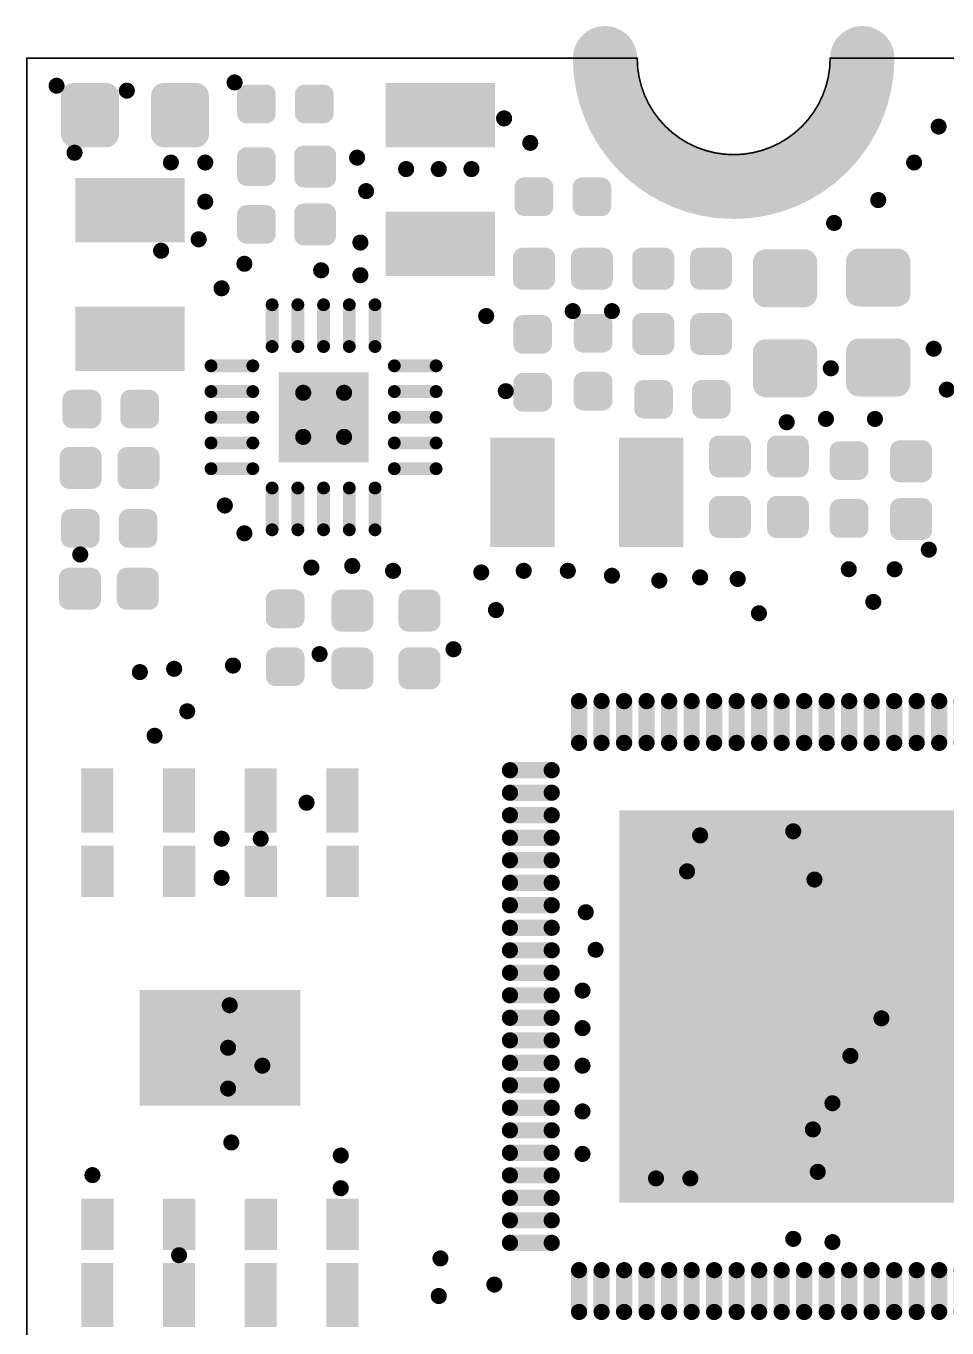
# Model space of a CAD drawing. Header units: millimetres. Extents: x 119.3 to 169.1, y 66.2 to 99.
# Drawn here: x 119.92 to 134.24, y 78.78 to 99.02 of the extents above; entities that cross this region are included whole.
import ezdxf

# ---------------------------------------------------------------- set-up
doc = ezdxf.new("R2010")
doc.units = ezdxf.units.MM
for name, color, linetype in [('KeepOutLayer', 6, 'Continuous'), ('TopSolder', 216, 'Continuous'), ('ViaHoleLayer', 16, 'Continuous')]:
    doc.layers.add(name, color=color, linetype=linetype)

# ---------------------------------------------------------------- blocks, each defined once
blk = doc.blocks.new('QFN20_3_3_8')
at = {"layer": 'TopSolder', "const_width": 0.2}
for points in [[(-0.8, 1.75), (-0.8, 1.1)], [(-0.4, 1.75), (-0.4, 1.1)], [(0, 1.75), (0, 1.1)], [(0.4, 1.75), (0.4, 1.1)], [(0.8, 1.75), (0.8, 1.1)], [(-1.75, 0.8), (-1.1, 0.8)], [(1.1, 0.8), (1.75, 0.8)], [(-1.75, 0.4), (-1.1, 0.4)], [(1.1, 0.4), (1.75, 0.4)], [(-1.75, 0), (-1.1, 0)], [(1.1, 0), (1.75, 0)], [(-1.75, -0.4), (-1.1, -0.4)], [(1.1, -0.4), (1.75, -0.4)], [(-1.75, -0.8), (-1.1, -0.8)], [(1.1, -0.8), (1.75, -0.8)], [(-0.8, -1.1), (-0.8, -1.75)], [(-0.4, -1.1), (-0.4, -1.75)], [(0, -1.1), (0, -1.75)], [(0.4, -1.1), (0.4, -1.75)], [(0.8, -1.1), (0.8, -1.75)]]:
    blk.add_lwpolyline(points, dxfattribs=at)
at = {"layer": 'TopSolder', "const_width": 0.1}
for points in [[(-0.85, 1.75, 1), (-0.75, 1.75, 1)], [(-0.45, 1.75, 1), (-0.35, 1.75, 1)], [(-0.05, 1.75, 1), (0.05, 1.75, 1)], [(0.35, 1.75, 1), (0.45, 1.75, 1)], [(0.75, 1.75, 1), (0.85, 1.75, 1)], [(-0.85, 1.1, 1), (-0.75, 1.1, 1)], [(-0.45, 1.1, 1), (-0.35, 1.1, 1)], [(-0.05, 1.1, 1), (0.05, 1.1, 1)], [(0.35, 1.1, 1), (0.45, 1.1, 1)], [(0.75, 1.1, 1), (0.85, 1.1, 1)], [(-1.8, 0.8, 1), (-1.7, 0.8, 1)], [(-1.15, 0.8, 1), (-1.05, 0.8, 1)], [(1.05, 0.8, 1), (1.15, 0.8, 1)], [(1.7, 0.8, 1), (1.8, 0.8, 1)], [(-1.8, 0.4, 1), (-1.7, 0.4, 1)], [(-1.15, 0.4, 1), (-1.05, 0.4, 1)], [(1.05, 0.4, 1), (1.15, 0.4, 1)], [(1.7, 0.4, 1), (1.8, 0.4, 1)], [(-1.8, 0, 1), (-1.7, 0, 1)], [(-1.15, 0, 1), (-1.05, 0, 1)], [(1.05, 0, 1), (1.15, 0, 1)], [(1.7, 0, 1), (1.8, 0, 1)], [(-1.8, -0.4, 1), (-1.7, -0.4, 1)], [(-1.15, -0.4, 1), (-1.05, -0.4, 1)], [(1.05, -0.4, 1), (1.15, -0.4, 1)], [(1.7, -0.4, 1), (1.8, -0.4, 1)], [(-1.8, -0.8, 1), (-1.7, -0.8, 1)], [(-1.15, -0.8, 1), (-1.05, -0.8, 1)], [(1.05, -0.8, 1), (1.15, -0.8, 1)], [(1.7, -0.8, 1), (1.8, -0.8, 1)], [(-0.85, -1.1, 1), (-0.75, -1.1, 1)], [(-0.45, -1.1, 1), (-0.35, -1.1, 1)], [(-0.05, -1.1, 1), (0.05, -1.1, 1)], [(0.35, -1.1, 1), (0.45, -1.1, 1)], [(0.75, -1.1, 1), (0.85, -1.1, 1)], [(-0.85, -1.75, 1), (-0.75, -1.75, 1)], [(-0.45, -1.75, 1), (-0.35, -1.75, 1)], [(-0.05, -1.75, 1), (0.05, -1.75, 1)], [(0.35, -1.75, 1), (0.45, -1.75, 1)], [(0.75, -1.75, 1), (0.85, -1.75, 1)]]:
    blk.add_lwpolyline(points, format="xyb", close=True, dxfattribs=at)
at = {"layer": 'TopSolder'}
blk.add_solid([(-0.7, -0.7), (0.7, -0.7), (-0.7, 0.7), (0.7, 0.7)], dxfattribs=at)
blk = doc.blocks.new('R0402_11')
at = {"layer": 'TopSolder', "const_width": 0.151}
for points in [[(-0.675, 0.15, 1), (-0.525, 0.15, 1)], [(-0.375, 0.15, 1), (-0.225, 0.15, 1)], [(0.225, 0.15, 1), (0.375, 0.15, 1)], [(0.525, 0.15, 1), (0.675, 0.15, 1)], [(-0.675, -0.15, 1), (-0.525, -0.15, 1)], [(-0.375, -0.15, 1), (-0.225, -0.15, 1)], [(0.225, -0.15, 1), (0.375, -0.15, 1)], [(0.525, -0.15, 1), (0.675, -0.15, 1)]]:
    blk.add_lwpolyline(points, format="xyb", close=True, dxfattribs=at)
at = {"layer": 'TopSolder'}
for points in [[(-0.6, -0.301), (-0.3, -0.301), (-0.6, 0.301), (-0.3, 0.301)], [(0.3, -0.301), (0.6, -0.301), (0.3, 0.301), (0.6, 0.301)], [(-0.751, -0.15), (-0.149, -0.15), (-0.751, 0.15), (-0.149, 0.15)], [(0.149, -0.15), (0.751, -0.15), (0.149, 0.15), (0.751, 0.15)]]:
    blk.add_solid(points, dxfattribs=at)
blk = doc.blocks.new('R0402_12')
at = {"layer": 'TopSolder', "const_width": 0.151}
for points in [[(-0.675, 0.15, 1), (-0.525, 0.15, 1)], [(-0.375, 0.15, 1), (-0.225, 0.15, 1)], [(0.225, 0.15, 1), (0.375, 0.15, 1)], [(0.525, 0.15, 1), (0.675, 0.15, 1)], [(-0.675, -0.15, 1), (-0.525, -0.15, 1)], [(-0.375, -0.15, 1), (-0.225, -0.15, 1)], [(0.225, -0.15, 1), (0.375, -0.15, 1)], [(0.525, -0.15, 1), (0.675, -0.15, 1)]]:
    blk.add_lwpolyline(points, format="xyb", close=True, dxfattribs=at)
at = {"layer": 'TopSolder'}
for points in [[(-0.6, -0.301), (-0.3, -0.301), (-0.6, 0.301), (-0.3, 0.301)], [(0.3, -0.301), (0.6, -0.301), (0.3, 0.301), (0.6, 0.301)], [(-0.751, -0.15), (-0.149, -0.15), (-0.751, 0.15), (-0.149, 0.15)], [(0.149, -0.15), (0.751, -0.15), (0.149, 0.15), (0.751, 0.15)]]:
    blk.add_solid(points, dxfattribs=at)
blk = doc.blocks.new('R0402_13')
at = {"layer": 'TopSolder', "const_width": 0.151}
for points in [[(-0.675, 0.15, 1), (-0.525, 0.15, 1)], [(-0.375, 0.15, 1), (-0.225, 0.15, 1)], [(0.225, 0.15, 1), (0.375, 0.15, 1)], [(0.525, 0.15, 1), (0.675, 0.15, 1)], [(-0.675, -0.15, 1), (-0.525, -0.15, 1)], [(-0.375, -0.15, 1), (-0.225, -0.15, 1)], [(0.225, -0.15, 1), (0.375, -0.15, 1)], [(0.525, -0.15, 1), (0.675, -0.15, 1)]]:
    blk.add_lwpolyline(points, format="xyb", close=True, dxfattribs=at)
at = {"layer": 'TopSolder'}
for points in [[(-0.6, -0.301), (-0.3, -0.301), (-0.6, 0.301), (-0.3, 0.301)], [(0.3, -0.301), (0.6, -0.301), (0.3, 0.301), (0.6, 0.301)], [(-0.751, -0.15), (-0.149, -0.15), (-0.751, 0.15), (-0.149, 0.15)], [(0.149, -0.15), (0.751, -0.15), (0.149, 0.15), (0.751, 0.15)]]:
    blk.add_solid(points, dxfattribs=at)
blk = doc.blocks.new('R0402_14')
at = {"layer": 'TopSolder', "const_width": 0.151}
for points in [[(-0.675, 0.15, 1), (-0.525, 0.15, 1)], [(-0.375, 0.15, 1), (-0.225, 0.15, 1)], [(0.225, 0.15, 1), (0.375, 0.15, 1)], [(0.525, 0.15, 1), (0.675, 0.15, 1)], [(-0.675, -0.15, 1), (-0.525, -0.15, 1)], [(-0.375, -0.15, 1), (-0.225, -0.15, 1)], [(0.225, -0.15, 1), (0.375, -0.15, 1)], [(0.525, -0.15, 1), (0.675, -0.15, 1)]]:
    blk.add_lwpolyline(points, format="xyb", close=True, dxfattribs=at)
at = {"layer": 'TopSolder'}
for points in [[(-0.6, -0.301), (-0.3, -0.301), (-0.6, 0.301), (-0.3, 0.301)], [(0.3, -0.301), (0.6, -0.301), (0.3, 0.301), (0.6, 0.301)], [(-0.751, -0.15), (-0.149, -0.15), (-0.751, 0.15), (-0.149, 0.15)], [(0.149, -0.15), (0.751, -0.15), (0.149, 0.15), (0.751, 0.15)]]:
    blk.add_solid(points, dxfattribs=at)
blk = doc.blocks.new('R0402_15')
at = {"layer": 'TopSolder', "const_width": 0.151}
for points in [[(-0.675, 0.15, 1), (-0.525, 0.15, 1)], [(-0.375, 0.15, 1), (-0.225, 0.15, 1)], [(0.225, 0.15, 1), (0.375, 0.15, 1)], [(0.525, 0.15, 1), (0.675, 0.15, 1)], [(-0.675, -0.15, 1), (-0.525, -0.15, 1)], [(-0.375, -0.15, 1), (-0.225, -0.15, 1)], [(0.225, -0.15, 1), (0.375, -0.15, 1)], [(0.525, -0.15, 1), (0.675, -0.15, 1)]]:
    blk.add_lwpolyline(points, format="xyb", close=True, dxfattribs=at)
at = {"layer": 'TopSolder'}
for points in [[(-0.6, -0.301), (-0.3, -0.301), (-0.6, 0.301), (-0.3, 0.301)], [(0.3, -0.301), (0.6, -0.301), (0.3, 0.301), (0.6, 0.301)], [(-0.751, -0.15), (-0.149, -0.15), (-0.751, 0.15), (-0.149, 0.15)], [(0.149, -0.15), (0.751, -0.15), (0.149, 0.15), (0.751, 0.15)]]:
    blk.add_solid(points, dxfattribs=at)
blk = doc.blocks.new('R0402_16')
at = {"layer": 'TopSolder', "const_width": 0.151}
for points in [[(-0.675, 0.15, 1), (-0.525, 0.15, 1)], [(-0.375, 0.15, 1), (-0.225, 0.15, 1)], [(0.225, 0.15, 1), (0.375, 0.15, 1)], [(0.525, 0.15, 1), (0.675, 0.15, 1)], [(-0.675, -0.15, 1), (-0.525, -0.15, 1)], [(-0.375, -0.15, 1), (-0.225, -0.15, 1)], [(0.225, -0.15, 1), (0.375, -0.15, 1)], [(0.525, -0.15, 1), (0.675, -0.15, 1)]]:
    blk.add_lwpolyline(points, format="xyb", close=True, dxfattribs=at)
at = {"layer": 'TopSolder'}
for points in [[(-0.6, -0.301), (-0.3, -0.301), (-0.6, 0.301), (-0.3, 0.301)], [(0.3, -0.301), (0.6, -0.301), (0.3, 0.301), (0.6, 0.301)], [(-0.751, -0.15), (-0.149, -0.15), (-0.751, 0.15), (-0.149, 0.15)], [(0.149, -0.15), (0.751, -0.15), (0.149, 0.15), (0.751, 0.15)]]:
    blk.add_solid(points, dxfattribs=at)
blk = doc.blocks.new('R0402_17')
at = {"layer": 'TopSolder', "const_width": 0.151}
for points in [[(-0.675, 0.15, 1), (-0.525, 0.15, 1)], [(-0.375, 0.15, 1), (-0.225, 0.15, 1)], [(0.225, 0.15, 1), (0.375, 0.15, 1)], [(0.525, 0.15, 1), (0.675, 0.15, 1)], [(-0.675, -0.15, 1), (-0.525, -0.15, 1)], [(-0.375, -0.15, 1), (-0.225, -0.15, 1)], [(0.225, -0.15, 1), (0.375, -0.15, 1)], [(0.525, -0.15, 1), (0.675, -0.15, 1)]]:
    blk.add_lwpolyline(points, format="xyb", close=True, dxfattribs=at)
at = {"layer": 'TopSolder'}
for points in [[(-0.6, -0.301), (-0.3, -0.301), (-0.6, 0.301), (-0.3, 0.301)], [(0.3, -0.301), (0.6, -0.301), (0.3, 0.301), (0.6, 0.301)], [(-0.751, -0.15), (-0.149, -0.15), (-0.751, 0.15), (-0.149, 0.15)], [(0.149, -0.15), (0.751, -0.15), (0.149, 0.15), (0.751, 0.15)]]:
    blk.add_solid(points, dxfattribs=at)
blk = doc.blocks.new('R0402_18')
at = {"layer": 'TopSolder', "const_width": 0.151}
for points in [[(-0.675, 0.15, 1), (-0.525, 0.15, 1)], [(-0.375, 0.15, 1), (-0.225, 0.15, 1)], [(0.225, 0.15, 1), (0.375, 0.15, 1)], [(0.525, 0.15, 1), (0.675, 0.15, 1)], [(-0.675, -0.15, 1), (-0.525, -0.15, 1)], [(-0.375, -0.15, 1), (-0.225, -0.15, 1)], [(0.225, -0.15, 1), (0.375, -0.15, 1)], [(0.525, -0.15, 1), (0.675, -0.15, 1)]]:
    blk.add_lwpolyline(points, format="xyb", close=True, dxfattribs=at)
at = {"layer": 'TopSolder'}
for points in [[(-0.6, -0.301), (-0.3, -0.301), (-0.6, 0.301), (-0.3, 0.301)], [(0.3, -0.301), (0.6, -0.301), (0.3, 0.301), (0.6, 0.301)], [(-0.751, -0.15), (-0.149, -0.15), (-0.751, 0.15), (-0.149, 0.15)], [(0.149, -0.15), (0.751, -0.15), (0.149, 0.15), (0.751, 0.15)]]:
    blk.add_solid(points, dxfattribs=at)
blk = doc.blocks.new('0806L_19')
at = {"layer": 'TopSolder'}
for points in [[(-0.5, -0.85), (0.5, -0.85), (-0.5, 0.85), (0.5, 0.85)], [(1.5, -0.85), (2.5, -0.85), (1.5, 0.85), (2.5, 0.85)]]:
    blk.add_solid(points, dxfattribs=at)
blk = doc.blocks.new('0806L_20')
at = {"layer": 'TopSolder'}
for points in [[(-0.5, -0.85), (0.5, -0.85), (-0.5, 0.85), (0.5, 0.85)], [(1.5, -0.85), (2.5, -0.85), (1.5, 0.85), (2.5, 0.85)]]:
    blk.add_solid(points, dxfattribs=at)
blk = doc.blocks.new('0806L_21')
at = {"layer": 'TopSolder'}
for points in [[(-0.5, -0.85), (0.5, -0.85), (-0.5, 0.85), (0.5, 0.85)], [(1.5, -0.85), (2.5, -0.85), (1.5, 0.85), (2.5, 0.85)]]:
    blk.add_solid(points, dxfattribs=at)
blk = doc.blocks.new('C0402_24')
at = {"layer": 'TopSolder', "const_width": 0.15}
for points in [[(-0.701, 0.176, 1), (-0.551, 0.176, 1)], [(-0.349, 0.176, 1), (-0.199, 0.176, 1)], [(0.199, 0.176, 1), (0.349, 0.176, 1)], [(0.551, 0.176, 1), (0.701, 0.176, 1)], [(-0.701, -0.176, 1), (-0.551, -0.176, 1)], [(-0.349, -0.176, 1), (-0.199, -0.176, 1)], [(0.199, -0.176, 1), (0.349, -0.176, 1)], [(0.551, -0.176, 1), (0.701, -0.176, 1)]]:
    blk.add_lwpolyline(points, format="xyb", close=True, dxfattribs=at)
at = {"layer": 'TopSolder'}
for points in [[(-0.626, -0.326), (-0.274, -0.326), (-0.626, 0.326), (-0.274, 0.326)], [(0.274, -0.326), (0.626, -0.326), (0.274, 0.326), (0.626, 0.326)], [(-0.776, -0.176), (-0.124, -0.176), (-0.776, 0.176), (-0.124, 0.176)], [(0.124, -0.176), (0.776, -0.176), (0.124, 0.176), (0.776, 0.176)]]:
    blk.add_solid(points, dxfattribs=at)
blk = doc.blocks.new('C0603_25')
at = {"layer": 'TopSolder', "const_width": 0.203}
for points in [[(-1.049, 0.298, 1), (-0.847, 0.298, 1)], [(-0.553, 0.298, 1), (-0.351, 0.298, 1)], [(0.351, 0.298, 1), (0.553, 0.298, 1)], [(0.847, 0.298, 1), (1.049, 0.298, 1)], [(-1.049, -0.298, 1), (-0.847, -0.298, 1)], [(-0.553, -0.298, 1), (-0.351, -0.298, 1)], [(0.351, -0.298, 1), (0.553, -0.298, 1)], [(0.847, -0.298, 1), (1.049, -0.298, 1)]]:
    blk.add_lwpolyline(points, format="xyb", close=True, dxfattribs=at)
at = {"layer": 'TopSolder'}
for points in [[(-0.452, -0.501), (-0.452, 0.501), (-0.948, -0.501), (-0.948, 0.501)], [(0.948, -0.501), (0.948, 0.501), (0.452, -0.501), (0.452, 0.501)], [(-0.249, -0.298), (-0.249, 0.298), (-1.151, -0.298), (-1.151, 0.298)], [(1.151, -0.298), (1.151, 0.298), (0.249, -0.298), (0.249, 0.298)]]:
    blk.add_solid(points, dxfattribs=at)
blk = doc.blocks.new('C0402_26')
at = {"layer": 'TopSolder', "const_width": 0.15}
for points in [[(-0.701, 0.176, 1), (-0.551, 0.176, 1)], [(-0.349, 0.176, 1), (-0.199, 0.176, 1)], [(0.199, 0.176, 1), (0.349, 0.176, 1)], [(0.551, 0.176, 1), (0.701, 0.176, 1)], [(-0.701, -0.176, 1), (-0.551, -0.176, 1)], [(-0.349, -0.176, 1), (-0.199, -0.176, 1)], [(0.199, -0.176, 1), (0.349, -0.176, 1)], [(0.551, -0.176, 1), (0.701, -0.176, 1)]]:
    blk.add_lwpolyline(points, format="xyb", close=True, dxfattribs=at)
at = {"layer": 'TopSolder'}
for points in [[(-0.626, -0.326), (-0.274, -0.326), (-0.626, 0.326), (-0.274, 0.326)], [(0.274, -0.326), (0.626, -0.326), (0.274, 0.326), (0.626, 0.326)], [(-0.776, -0.176), (-0.124, -0.176), (-0.776, 0.176), (-0.124, 0.176)], [(0.124, -0.176), (0.776, -0.176), (0.124, 0.176), (0.776, 0.176)]]:
    blk.add_solid(points, dxfattribs=at)
blk = doc.blocks.new('C0402_27')
at = {"layer": 'TopSolder', "const_width": 0.15}
for points in [[(-0.701, 0.176, 1), (-0.551, 0.176, 1)], [(-0.349, 0.176, 1), (-0.199, 0.176, 1)], [(0.199, 0.176, 1), (0.349, 0.176, 1)], [(0.551, 0.176, 1), (0.701, 0.176, 1)], [(-0.701, -0.176, 1), (-0.551, -0.176, 1)], [(-0.349, -0.176, 1), (-0.199, -0.176, 1)], [(0.199, -0.176, 1), (0.349, -0.176, 1)], [(0.551, -0.176, 1), (0.701, -0.176, 1)]]:
    blk.add_lwpolyline(points, format="xyb", close=True, dxfattribs=at)
at = {"layer": 'TopSolder'}
for points in [[(-0.626, -0.326), (-0.274, -0.326), (-0.626, 0.326), (-0.274, 0.326)], [(0.274, -0.326), (0.626, -0.326), (0.274, 0.326), (0.626, 0.326)], [(-0.776, -0.176), (-0.124, -0.176), (-0.776, 0.176), (-0.124, 0.176)], [(0.124, -0.176), (0.776, -0.176), (0.124, 0.176), (0.776, 0.176)]]:
    blk.add_solid(points, dxfattribs=at)
blk = doc.blocks.new('C0402_31')
at = {"layer": 'TopSolder', "const_width": 0.15}
for points in [[(-0.701, 0.176, 1), (-0.551, 0.176, 1)], [(-0.349, 0.176, 1), (-0.199, 0.176, 1)], [(0.199, 0.176, 1), (0.349, 0.176, 1)], [(0.551, 0.176, 1), (0.701, 0.176, 1)], [(-0.701, -0.176, 1), (-0.551, -0.176, 1)], [(-0.349, -0.176, 1), (-0.199, -0.176, 1)], [(0.199, -0.176, 1), (0.349, -0.176, 1)], [(0.551, -0.176, 1), (0.701, -0.176, 1)]]:
    blk.add_lwpolyline(points, format="xyb", close=True, dxfattribs=at)
at = {"layer": 'TopSolder'}
for points in [[(-0.626, -0.326), (-0.274, -0.326), (-0.626, 0.326), (-0.274, 0.326)], [(0.274, -0.326), (0.626, -0.326), (0.274, 0.326), (0.626, 0.326)], [(-0.776, -0.176), (-0.124, -0.176), (-0.776, 0.176), (-0.124, 0.176)], [(0.124, -0.176), (0.776, -0.176), (0.124, 0.176), (0.776, 0.176)]]:
    blk.add_solid(points, dxfattribs=at)
blk = doc.blocks.new('C0603_32')
at = {"layer": 'TopSolder', "const_width": 0.203}
for points in [[(-1.049, 0.298, 1), (-0.847, 0.298, 1)], [(-0.553, 0.298, 1), (-0.351, 0.298, 1)], [(0.351, 0.298, 1), (0.553, 0.298, 1)], [(0.847, 0.298, 1), (1.049, 0.298, 1)], [(-1.049, -0.298, 1), (-0.847, -0.298, 1)], [(-0.553, -0.298, 1), (-0.351, -0.298, 1)], [(0.351, -0.298, 1), (0.553, -0.298, 1)], [(0.847, -0.298, 1), (1.049, -0.298, 1)]]:
    blk.add_lwpolyline(points, format="xyb", close=True, dxfattribs=at)
at = {"layer": 'TopSolder'}
for points in [[(-0.452, -0.501), (-0.452, 0.501), (-0.948, -0.501), (-0.948, 0.501)], [(0.948, -0.501), (0.948, 0.501), (0.452, -0.501), (0.452, 0.501)], [(-0.249, -0.298), (-0.249, 0.298), (-1.151, -0.298), (-1.151, 0.298)], [(1.151, -0.298), (1.151, 0.298), (0.249, -0.298), (0.249, 0.298)]]:
    blk.add_solid(points, dxfattribs=at)
blk = doc.blocks.new('QFN88_9X9_0_35_35')
at = {"layer": 'TopSolder', "const_width": 0.252}
for points in [[(-3.675, 4.75), (-3.675, 4.1)], [(-3.325, 4.75), (-3.325, 4.1)], [(-2.975, 4.75), (-2.975, 4.1)], [(-2.625, 4.75), (-2.625, 4.1)], [(-2.275, 4.75), (-2.275, 4.1)], [(-1.925, 4.75), (-1.925, 4.1)], [(-1.575, 4.75), (-1.575, 4.1)], [(-1.225, 4.75), (-1.225, 4.1)], [(-0.875, 4.75), (-0.875, 4.1)], [(-0.525, 4.75), (-0.525, 4.1)], [(-0.175, 4.75), (-0.175, 4.1)], [(0.175, 4.75), (0.175, 4.1)], [(0.525, 4.75), (0.525, 4.1)], [(0.875, 4.75), (0.875, 4.1)], [(1.225, 4.75), (1.225, 4.1)], [(1.575, 4.75), (1.575, 4.1)], [(1.925, 4.75), (1.925, 4.1)], [(2.275, 4.75), (2.275, 4.1)], [(2.625, 4.75), (2.625, 4.1)], [(2.975, 4.75), (2.975, 4.1)], [(3.325, 4.75), (3.325, 4.1)], [(3.675, 4.75), (3.675, 4.1)], [(-4.75, 3.675), (-4.1, 3.675)], [(4.1, 3.675), (4.75, 3.675)], [(-4.75, 3.325), (-4.1, 3.325)], [(4.1, 3.325), (4.75, 3.325)], [(-4.75, 2.975), (-4.1, 2.975)], [(4.1, 2.975), (4.75, 2.975)], [(-4.75, 2.625), (-4.1, 2.625)], [(4.1, 2.625), (4.75, 2.625)], [(-4.75, 2.275), (-4.1, 2.275)], [(4.1, 2.275), (4.75, 2.275)], [(-4.75, 1.925), (-4.1, 1.925)], [(4.1, 1.925), (4.75, 1.925)], [(-4.75, 1.575), (-4.1, 1.575)], [(4.1, 1.575), (4.75, 1.575)], [(-4.75, 1.225), (-4.1, 1.225)], [(4.1, 1.225), (4.75, 1.225)], [(-4.75, 0.875), (-4.1, 0.875)], [(4.1, 0.875), (4.75, 0.875)], [(-4.75, 0.525), (-4.1, 0.525)], [(4.1, 0.525), (4.75, 0.525)], [(-4.75, 0.175), (-4.1, 0.175)], [(4.1, 0.175), (4.75, 0.175)], [(-4.75, -0.175), (-4.1, -0.175)], [(4.1, -0.175), (4.75, -0.175)], [(-4.75, -0.525), (-4.1, -0.525)], [(4.1, -0.525), (4.75, -0.525)], [(-4.75, -0.875), (-4.1, -0.875)], [(4.1, -0.875), (4.75, -0.875)], [(-4.75, -1.225), (-4.1, -1.225)], [(4.1, -1.225), (4.75, -1.225)], [(-4.75, -1.575), (-4.1, -1.575)], [(4.1, -1.575), (4.75, -1.575)], [(-4.75, -1.925), (-4.1, -1.925)], [(4.1, -1.925), (4.75, -1.925)], [(-4.75, -2.275), (-4.1, -2.275)], [(4.1, -2.275), (4.75, -2.275)], [(-4.75, -2.625), (-4.1, -2.625)], [(4.1, -2.625), (4.75, -2.625)], [(-4.75, -2.975), (-4.1, -2.975)], [(4.1, -2.975), (4.75, -2.975)], [(-4.75, -3.325), (-4.1, -3.325)], [(4.1, -3.325), (4.75, -3.325)], [(-4.75, -3.675), (-4.1, -3.675)], [(4.1, -3.675), (4.75, -3.675)], [(-3.675, -4.1), (-3.675, -4.75)], [(-3.325, -4.1), (-3.325, -4.75)], [(-2.975, -4.1), (-2.975, -4.75)], [(-2.625, -4.1), (-2.625, -4.75)], [(-2.275, -4.1), (-2.275, -4.75)], [(-1.925, -4.1), (-1.925, -4.75)], [(-1.575, -4.1), (-1.575, -4.75)], [(-1.225, -4.1), (-1.225, -4.75)], [(-0.875, -4.1), (-0.875, -4.75)], [(-0.525, -4.1), (-0.525, -4.75)], [(-0.175, -4.1), (-0.175, -4.75)], [(0.175, -4.1), (0.175, -4.75)], [(0.525, -4.1), (0.525, -4.75)], [(0.875, -4.1), (0.875, -4.75)], [(1.225, -4.1), (1.225, -4.75)], [(1.575, -4.1), (1.575, -4.75)], [(1.925, -4.1), (1.925, -4.75)], [(2.275, -4.1), (2.275, -4.75)], [(2.625, -4.1), (2.625, -4.75)], [(2.975, -4.1), (2.975, -4.75)], [(3.325, -4.1), (3.325, -4.75)], [(3.675, -4.1), (3.675, -4.75)]]:
    blk.add_lwpolyline(points, dxfattribs=at)
at = {"layer": 'TopSolder', "const_width": 0.126}
for points in [[(-3.738, 4.75, 1), (-3.612, 4.75, 1)], [(-3.388, 4.75, 1), (-3.262, 4.75, 1)], [(-3.038, 4.75, 1), (-2.912, 4.75, 1)], [(-2.688, 4.75, 1), (-2.562, 4.75, 1)], [(-2.338, 4.75, 1), (-2.212, 4.75, 1)], [(-1.988, 4.75, 1), (-1.862, 4.75, 1)], [(-1.638, 4.75, 1), (-1.512, 4.75, 1)], [(-1.288, 4.75, 1), (-1.162, 4.75, 1)], [(-0.938, 4.75, 1), (-0.812, 4.75, 1)], [(-0.588, 4.75, 1), (-0.462, 4.75, 1)], [(-0.238, 4.75, 1), (-0.112, 4.75, 1)], [(0.112, 4.75, 1), (0.238, 4.75, 1)], [(0.462, 4.75, 1), (0.588, 4.75, 1)], [(0.812, 4.75, 1), (0.938, 4.75, 1)], [(1.162, 4.75, 1), (1.288, 4.75, 1)], [(1.512, 4.75, 1), (1.638, 4.75, 1)], [(1.862, 4.75, 1), (1.988, 4.75, 1)], [(2.212, 4.75, 1), (2.338, 4.75, 1)], [(2.562, 4.75, 1), (2.688, 4.75, 1)], [(2.912, 4.75, 1), (3.038, 4.75, 1)], [(3.262, 4.75, 1), (3.388, 4.75, 1)], [(3.612, 4.75, 1), (3.738, 4.75, 1)], [(-3.738, 4.1, 1), (-3.612, 4.1, 1)], [(-3.388, 4.1, 1), (-3.262, 4.1, 1)], [(-3.038, 4.1, 1), (-2.912, 4.1, 1)], [(-2.688, 4.1, 1), (-2.562, 4.1, 1)], [(-2.338, 4.1, 1), (-2.212, 4.1, 1)], [(-1.988, 4.1, 1), (-1.862, 4.1, 1)], [(-1.638, 4.1, 1), (-1.512, 4.1, 1)], [(-1.288, 4.1, 1), (-1.162, 4.1, 1)], [(-0.938, 4.1, 1), (-0.812, 4.1, 1)], [(-0.588, 4.1, 1), (-0.462, 4.1, 1)], [(-0.238, 4.1, 1), (-0.112, 4.1, 1)], [(0.112, 4.1, 1), (0.238, 4.1, 1)], [(0.462, 4.1, 1), (0.588, 4.1, 1)], [(0.812, 4.1, 1), (0.938, 4.1, 1)], [(1.162, 4.1, 1), (1.288, 4.1, 1)], [(1.512, 4.1, 1), (1.638, 4.1, 1)], [(1.862, 4.1, 1), (1.988, 4.1, 1)], [(2.212, 4.1, 1), (2.338, 4.1, 1)], [(2.562, 4.1, 1), (2.688, 4.1, 1)], [(2.912, 4.1, 1), (3.038, 4.1, 1)], [(3.262, 4.1, 1), (3.388, 4.1, 1)], [(3.612, 4.1, 1), (3.738, 4.1, 1)], [(-4.813, 3.675, 1), (-4.687, 3.675, 1)], [(-4.163, 3.675, 1), (-4.037, 3.675, 1)], [(4.037, 3.675, 1), (4.163, 3.675, 1)], [(4.687, 3.675, 1), (4.813, 3.675, 1)], [(-4.813, 3.325, 1), (-4.687, 3.325, 1)], [(-4.163, 3.325, 1), (-4.037, 3.325, 1)], [(4.037, 3.325, 1), (4.163, 3.325, 1)], [(4.687, 3.325, 1), (4.813, 3.325, 1)], [(-4.813, 2.975, 1), (-4.687, 2.975, 1)], [(-4.163, 2.975, 1), (-4.037, 2.975, 1)], [(4.037, 2.975, 1), (4.163, 2.975, 1)], [(4.687, 2.975, 1), (4.813, 2.975, 1)], [(-4.813, 2.625, 1), (-4.687, 2.625, 1)], [(-4.163, 2.625, 1), (-4.037, 2.625, 1)], [(4.037, 2.625, 1), (4.163, 2.625, 1)], [(4.687, 2.625, 1), (4.813, 2.625, 1)], [(-4.813, 2.275, 1), (-4.687, 2.275, 1)], [(-4.163, 2.275, 1), (-4.037, 2.275, 1)], [(4.037, 2.275, 1), (4.163, 2.275, 1)], [(4.687, 2.275, 1), (4.813, 2.275, 1)], [(-4.813, 1.925, 1), (-4.687, 1.925, 1)], [(-4.163, 1.925, 1), (-4.037, 1.925, 1)], [(4.037, 1.925, 1), (4.163, 1.925, 1)], [(4.687, 1.925, 1), (4.813, 1.925, 1)], [(-4.813, 1.575, 1), (-4.687, 1.575, 1)], [(-4.163, 1.575, 1), (-4.037, 1.575, 1)], [(4.037, 1.575, 1), (4.163, 1.575, 1)], [(4.687, 1.575, 1), (4.813, 1.575, 1)], [(-4.813, 1.225, 1), (-4.687, 1.225, 1)], [(-4.163, 1.225, 1), (-4.037, 1.225, 1)], [(4.037, 1.225, 1), (4.163, 1.225, 1)], [(4.687, 1.225, 1), (4.813, 1.225, 1)], [(-4.813, 0.875, 1), (-4.687, 0.875, 1)], [(-4.163, 0.875, 1), (-4.037, 0.875, 1)], [(4.037, 0.875, 1), (4.163, 0.875, 1)], [(4.687, 0.875, 1), (4.813, 0.875, 1)], [(-4.813, 0.525, 1), (-4.687, 0.525, 1)], [(-4.163, 0.525, 1), (-4.037, 0.525, 1)], [(4.037, 0.525, 1), (4.163, 0.525, 1)], [(4.687, 0.525, 1), (4.813, 0.525, 1)], [(-4.813, 0.175, 1), (-4.687, 0.175, 1)], [(-4.163, 0.175, 1), (-4.037, 0.175, 1)], [(4.037, 0.175, 1), (4.163, 0.175, 1)], [(4.687, 0.175, 1), (4.813, 0.175, 1)], [(-4.813, -0.175, 1), (-4.687, -0.175, 1)], [(-4.163, -0.175, 1), (-4.037, -0.175, 1)], [(4.037, -0.175, 1), (4.163, -0.175, 1)], [(4.687, -0.175, 1), (4.813, -0.175, 1)], [(-4.813, -0.525, 1), (-4.687, -0.525, 1)], [(-4.163, -0.525, 1), (-4.037, -0.525, 1)], [(4.037, -0.525, 1), (4.163, -0.525, 1)], [(4.687, -0.525, 1), (4.813, -0.525, 1)], [(-4.813, -0.875, 1), (-4.687, -0.875, 1)], [(-4.163, -0.875, 1), (-4.037, -0.875, 1)], [(4.037, -0.875, 1), (4.163, -0.875, 1)], [(4.687, -0.875, 1), (4.813, -0.875, 1)], [(-4.813, -1.225, 1), (-4.687, -1.225, 1)], [(-4.163, -1.225, 1), (-4.037, -1.225, 1)], [(4.037, -1.225, 1), (4.163, -1.225, 1)], [(4.687, -1.225, 1), (4.813, -1.225, 1)], [(-4.813, -1.575, 1), (-4.687, -1.575, 1)], [(-4.163, -1.575, 1), (-4.037, -1.575, 1)], [(4.037, -1.575, 1), (4.163, -1.575, 1)], [(4.687, -1.575, 1), (4.813, -1.575, 1)], [(-4.813, -1.925, 1), (-4.687, -1.925, 1)], [(-4.163, -1.925, 1), (-4.037, -1.925, 1)], [(4.037, -1.925, 1), (4.163, -1.925, 1)], [(4.687, -1.925, 1), (4.813, -1.925, 1)], [(-4.813, -2.275, 1), (-4.687, -2.275, 1)], [(-4.163, -2.275, 1), (-4.037, -2.275, 1)], [(4.037, -2.275, 1), (4.163, -2.275, 1)], [(4.687, -2.275, 1), (4.813, -2.275, 1)], [(-4.813, -2.625, 1), (-4.687, -2.625, 1)], [(-4.163, -2.625, 1), (-4.037, -2.625, 1)], [(4.037, -2.625, 1), (4.163, -2.625, 1)], [(4.687, -2.625, 1), (4.813, -2.625, 1)], [(-4.813, -2.975, 1), (-4.687, -2.975, 1)], [(-4.163, -2.975, 1), (-4.037, -2.975, 1)], [(4.037, -2.975, 1), (4.163, -2.975, 1)], [(4.687, -2.975, 1), (4.813, -2.975, 1)], [(-4.813, -3.325, 1), (-4.687, -3.325, 1)], [(-4.163, -3.325, 1), (-4.037, -3.325, 1)], [(4.037, -3.325, 1), (4.163, -3.325, 1)], [(4.687, -3.325, 1), (4.813, -3.325, 1)], [(-4.813, -3.675, 1), (-4.687, -3.675, 1)], [(-4.163, -3.675, 1), (-4.037, -3.675, 1)], [(4.037, -3.675, 1), (4.163, -3.675, 1)], [(4.687, -3.675, 1), (4.813, -3.675, 1)], [(-3.738, -4.1, 1), (-3.612, -4.1, 1)], [(-3.388, -4.1, 1), (-3.262, -4.1, 1)], [(-3.038, -4.1, 1), (-2.912, -4.1, 1)], [(-2.688, -4.1, 1), (-2.562, -4.1, 1)], [(-2.338, -4.1, 1), (-2.212, -4.1, 1)], [(-1.988, -4.1, 1), (-1.862, -4.1, 1)], [(-1.638, -4.1, 1), (-1.512, -4.1, 1)], [(-1.288, -4.1, 1), (-1.162, -4.1, 1)], [(-0.938, -4.1, 1), (-0.812, -4.1, 1)], [(-0.588, -4.1, 1), (-0.462, -4.1, 1)], [(-0.238, -4.1, 1), (-0.112, -4.1, 1)], [(0.112, -4.1, 1), (0.238, -4.1, 1)], [(0.462, -4.1, 1), (0.588, -4.1, 1)], [(0.812, -4.1, 1), (0.938, -4.1, 1)], [(1.162, -4.1, 1), (1.288, -4.1, 1)], [(1.512, -4.1, 1), (1.638, -4.1, 1)], [(1.862, -4.1, 1), (1.988, -4.1, 1)], [(2.212, -4.1, 1), (2.338, -4.1, 1)], [(2.562, -4.1, 1), (2.688, -4.1, 1)], [(2.912, -4.1, 1), (3.038, -4.1, 1)], [(3.262, -4.1, 1), (3.388, -4.1, 1)], [(3.612, -4.1, 1), (3.738, -4.1, 1)], [(-3.738, -4.75, 1), (-3.612, -4.75, 1)], [(-3.388, -4.75, 1), (-3.262, -4.75, 1)], [(-3.038, -4.75, 1), (-2.912, -4.75, 1)], [(-2.688, -4.75, 1), (-2.562, -4.75, 1)], [(-2.338, -4.75, 1), (-2.212, -4.75, 1)], [(-1.988, -4.75, 1), (-1.862, -4.75, 1)], [(-1.638, -4.75, 1), (-1.512, -4.75, 1)], [(-1.288, -4.75, 1), (-1.162, -4.75, 1)], [(-0.938, -4.75, 1), (-0.812, -4.75, 1)], [(-0.588, -4.75, 1), (-0.462, -4.75, 1)], [(-0.238, -4.75, 1), (-0.112, -4.75, 1)], [(0.112, -4.75, 1), (0.238, -4.75, 1)], [(0.462, -4.75, 1), (0.588, -4.75, 1)], [(0.812, -4.75, 1), (0.938, -4.75, 1)], [(1.162, -4.75, 1), (1.288, -4.75, 1)], [(1.512, -4.75, 1), (1.638, -4.75, 1)], [(1.862, -4.75, 1), (1.988, -4.75, 1)], [(2.212, -4.75, 1), (2.338, -4.75, 1)], [(2.562, -4.75, 1), (2.688, -4.75, 1)], [(2.912, -4.75, 1), (3.038, -4.75, 1)], [(3.262, -4.75, 1), (3.388, -4.75, 1)], [(3.612, -4.75, 1), (3.738, -4.75, 1)]]:
    blk.add_lwpolyline(points, format="xyb", close=True, dxfattribs=at)
at = {"layer": 'TopSolder'}
blk.add_solid([(-3.051, -3.051), (3.051, -3.051), (-3.051, 3.051), (3.051, 3.051)], dxfattribs=at)
blk = doc.blocks.new('WSON8_6_5__37')
at = {"layer": 'TopSolder'}
for points in [[(-3.296, 1.655), (-2.496, 1.655), (-3.296, 2.155), (-2.496, 2.155)], [(2.191, 1.655), (2.991, 1.655), (2.191, 2.155), (2.991, 2.155)], [(-3.296, 0.385), (-2.496, 0.385), (-3.296, 0.885), (-2.496, 0.885)], [(2.191, 0.385), (2.991, 0.385), (2.191, 0.885), (2.991, 0.885)], [(-3.296, -0.885), (-2.496, -0.885), (-3.296, -0.385), (-2.496, -0.385)], [(2.191, -0.885), (2.991, -0.885), (2.191, -0.385), (2.991, -0.385)], [(-3.296, -2.155), (-2.496, -2.155), (-3.296, -1.655), (-2.496, -1.655)], [(2.191, -2.155), (2.991, -2.155), (2.191, -1.655), (2.991, -1.655)]]:
    blk.add_solid(points, dxfattribs=at)
blk = doc.blocks.new('SOP8_200_38')
at = {"layer": 'TopSolder'}
for points in [[(-3.345, 1.655), (-3.345, 2.155), (-4.345, 1.655), (-4.345, 2.155)], [(4.345, 1.655), (4.345, 2.155), (3.345, 1.655), (3.345, 2.155)], [(0.9, 1.25), (-0.9, 1.25), (0.9, -1.25), (-0.9, -1.25)], [(-3.345, 0.385), (-3.345, 0.885), (-4.345, 0.385), (-4.345, 0.885)], [(4.345, 0.385), (4.345, 0.885), (3.345, 0.385), (3.345, 0.885)], [(-3.345, -0.885), (-3.345, -0.385), (-4.345, -0.885), (-4.345, -0.385)], [(4.345, -0.885), (4.345, -0.385), (3.345, -0.885), (3.345, -0.385)], [(-3.345, -2.155), (-3.345, -1.655), (-4.345, -2.155), (-4.345, -1.655)], [(4.345, -2.155), (4.345, -1.655), (3.345, -2.155), (3.345, -1.655)]]:
    blk.add_solid(points, dxfattribs=at)
blk = doc.blocks.new('R0402_42')
at = {"layer": 'TopSolder', "const_width": 0.151}
for points in [[(-0.675, 0.15, 1), (-0.525, 0.15, 1)], [(-0.375, 0.15, 1), (-0.225, 0.15, 1)], [(0.225, 0.15, 1), (0.375, 0.15, 1)], [(0.525, 0.15, 1), (0.675, 0.15, 1)], [(-0.675, -0.15, 1), (-0.525, -0.15, 1)], [(-0.375, -0.15, 1), (-0.225, -0.15, 1)], [(0.225, -0.15, 1), (0.375, -0.15, 1)], [(0.525, -0.15, 1), (0.675, -0.15, 1)]]:
    blk.add_lwpolyline(points, format="xyb", close=True, dxfattribs=at)
at = {"layer": 'TopSolder'}
for points in [[(-0.6, -0.301), (-0.3, -0.301), (-0.6, 0.301), (-0.3, 0.301)], [(0.3, -0.301), (0.6, -0.301), (0.3, 0.301), (0.6, 0.301)], [(-0.751, -0.15), (-0.149, -0.15), (-0.751, 0.15), (-0.149, 0.15)], [(0.149, -0.15), (0.751, -0.15), (0.149, 0.15), (0.751, 0.15)]]:
    blk.add_solid(points, dxfattribs=at)
blk = doc.blocks.new('R0402_48')
at = {"layer": 'TopSolder', "const_width": 0.151}
for points in [[(-0.675, 0.15, 1), (-0.525, 0.15, 1)], [(-0.375, 0.15, 1), (-0.225, 0.15, 1)], [(0.225, 0.15, 1), (0.375, 0.15, 1)], [(0.525, 0.15, 1), (0.675, 0.15, 1)], [(-0.675, -0.15, 1), (-0.525, -0.15, 1)], [(-0.375, -0.15, 1), (-0.225, -0.15, 1)], [(0.225, -0.15, 1), (0.375, -0.15, 1)], [(0.525, -0.15, 1), (0.675, -0.15, 1)]]:
    blk.add_lwpolyline(points, format="xyb", close=True, dxfattribs=at)
at = {"layer": 'TopSolder'}
for points in [[(-0.6, -0.301), (-0.3, -0.301), (-0.6, 0.301), (-0.3, 0.301)], [(0.3, -0.301), (0.6, -0.301), (0.3, 0.301), (0.6, 0.301)], [(-0.751, -0.15), (-0.149, -0.15), (-0.751, 0.15), (-0.149, 0.15)], [(0.149, -0.15), (0.751, -0.15), (0.149, 0.15), (0.751, 0.15)]]:
    blk.add_solid(points, dxfattribs=at)
blk = doc.blocks.new('C0402_58')
at = {"layer": 'TopSolder', "const_width": 0.15}
for points in [[(-0.701, 0.176, 1), (-0.551, 0.176, 1)], [(-0.349, 0.176, 1), (-0.199, 0.176, 1)], [(0.199, 0.176, 1), (0.349, 0.176, 1)], [(0.551, 0.176, 1), (0.701, 0.176, 1)], [(-0.701, -0.176, 1), (-0.551, -0.176, 1)], [(-0.349, -0.176, 1), (-0.199, -0.176, 1)], [(0.199, -0.176, 1), (0.349, -0.176, 1)], [(0.551, -0.176, 1), (0.701, -0.176, 1)]]:
    blk.add_lwpolyline(points, format="xyb", close=True, dxfattribs=at)
at = {"layer": 'TopSolder'}
for points in [[(-0.626, -0.326), (-0.274, -0.326), (-0.626, 0.326), (-0.274, 0.326)], [(0.274, -0.326), (0.626, -0.326), (0.274, 0.326), (0.626, 0.326)], [(-0.776, -0.176), (-0.124, -0.176), (-0.776, 0.176), (-0.124, 0.176)], [(0.124, -0.176), (0.776, -0.176), (0.124, 0.176), (0.776, 0.176)]]:
    blk.add_solid(points, dxfattribs=at)
blk = doc.blocks.new('C0402_60')
at = {"layer": 'TopSolder', "const_width": 0.15}
for points in [[(-0.701, 0.176, 1), (-0.551, 0.176, 1)], [(-0.349, 0.176, 1), (-0.199, 0.176, 1)], [(0.199, 0.176, 1), (0.349, 0.176, 1)], [(0.551, 0.176, 1), (0.701, 0.176, 1)], [(-0.701, -0.176, 1), (-0.551, -0.176, 1)], [(-0.349, -0.176, 1), (-0.199, -0.176, 1)], [(0.199, -0.176, 1), (0.349, -0.176, 1)], [(0.551, -0.176, 1), (0.701, -0.176, 1)]]:
    blk.add_lwpolyline(points, format="xyb", close=True, dxfattribs=at)
at = {"layer": 'TopSolder'}
for points in [[(-0.626, -0.326), (-0.274, -0.326), (-0.626, 0.326), (-0.274, 0.326)], [(0.274, -0.326), (0.626, -0.326), (0.274, 0.326), (0.626, 0.326)], [(-0.776, -0.176), (-0.124, -0.176), (-0.776, 0.176), (-0.124, 0.176)], [(0.124, -0.176), (0.776, -0.176), (0.124, 0.176), (0.776, 0.176)]]:
    blk.add_solid(points, dxfattribs=at)
blk = doc.blocks.new('C0402_61')
at = {"layer": 'TopSolder', "const_width": 0.15}
for points in [[(-0.701, 0.176, 1), (-0.551, 0.176, 1)], [(-0.349, 0.176, 1), (-0.199, 0.176, 1)], [(0.199, 0.176, 1), (0.349, 0.176, 1)], [(0.551, 0.176, 1), (0.701, 0.176, 1)], [(-0.701, -0.176, 1), (-0.551, -0.176, 1)], [(-0.349, -0.176, 1), (-0.199, -0.176, 1)], [(0.199, -0.176, 1), (0.349, -0.176, 1)], [(0.551, -0.176, 1), (0.701, -0.176, 1)]]:
    blk.add_lwpolyline(points, format="xyb", close=True, dxfattribs=at)
at = {"layer": 'TopSolder'}
for points in [[(-0.626, -0.326), (-0.274, -0.326), (-0.626, 0.326), (-0.274, 0.326)], [(0.274, -0.326), (0.626, -0.326), (0.274, 0.326), (0.626, 0.326)], [(-0.776, -0.176), (-0.124, -0.176), (-0.776, 0.176), (-0.124, 0.176)], [(0.124, -0.176), (0.776, -0.176), (0.124, 0.176), (0.776, 0.176)]]:
    blk.add_solid(points, dxfattribs=at)
blk = doc.blocks.new('C0402_62')
at = {"layer": 'TopSolder', "const_width": 0.15}
for points in [[(-0.701, 0.176, 1), (-0.551, 0.176, 1)], [(-0.349, 0.176, 1), (-0.199, 0.176, 1)], [(0.199, 0.176, 1), (0.349, 0.176, 1)], [(0.551, 0.176, 1), (0.701, 0.176, 1)], [(-0.701, -0.176, 1), (-0.551, -0.176, 1)], [(-0.349, -0.176, 1), (-0.199, -0.176, 1)], [(0.199, -0.176, 1), (0.349, -0.176, 1)], [(0.551, -0.176, 1), (0.701, -0.176, 1)]]:
    blk.add_lwpolyline(points, format="xyb", close=True, dxfattribs=at)
at = {"layer": 'TopSolder'}
for points in [[(-0.626, -0.326), (-0.274, -0.326), (-0.626, 0.326), (-0.274, 0.326)], [(0.274, -0.326), (0.626, -0.326), (0.274, 0.326), (0.626, 0.326)], [(-0.776, -0.176), (-0.124, -0.176), (-0.776, 0.176), (-0.124, 0.176)], [(0.124, -0.176), (0.776, -0.176), (0.124, 0.176), (0.776, 0.176)]]:
    blk.add_solid(points, dxfattribs=at)
blk = doc.blocks.new('C0402_67')
at = {"layer": 'TopSolder', "const_width": 0.15}
for points in [[(-0.701, 0.176, 1), (-0.551, 0.176, 1)], [(-0.349, 0.176, 1), (-0.199, 0.176, 1)], [(0.199, 0.176, 1), (0.349, 0.176, 1)], [(0.551, 0.176, 1), (0.701, 0.176, 1)], [(-0.701, -0.176, 1), (-0.551, -0.176, 1)], [(-0.349, -0.176, 1), (-0.199, -0.176, 1)], [(0.199, -0.176, 1), (0.349, -0.176, 1)], [(0.551, -0.176, 1), (0.701, -0.176, 1)]]:
    blk.add_lwpolyline(points, format="xyb", close=True, dxfattribs=at)
at = {"layer": 'TopSolder'}
for points in [[(-0.626, -0.326), (-0.274, -0.326), (-0.626, 0.326), (-0.274, 0.326)], [(0.274, -0.326), (0.626, -0.326), (0.274, 0.326), (0.626, 0.326)], [(-0.776, -0.176), (-0.124, -0.176), (-0.776, 0.176), (-0.124, 0.176)], [(0.124, -0.176), (0.776, -0.176), (0.124, 0.176), (0.776, 0.176)]]:
    blk.add_solid(points, dxfattribs=at)
blk = doc.blocks.new('C0603_75')
at = {"layer": 'TopSolder', "const_width": 0.203}
for points in [[(-1.049, 0.298, 1), (-0.847, 0.298, 1)], [(-0.553, 0.298, 1), (-0.351, 0.298, 1)], [(0.351, 0.298, 1), (0.553, 0.298, 1)], [(0.847, 0.298, 1), (1.049, 0.298, 1)], [(-1.049, -0.298, 1), (-0.847, -0.298, 1)], [(-0.553, -0.298, 1), (-0.351, -0.298, 1)], [(0.351, -0.298, 1), (0.553, -0.298, 1)], [(0.847, -0.298, 1), (1.049, -0.298, 1)]]:
    blk.add_lwpolyline(points, format="xyb", close=True, dxfattribs=at)
at = {"layer": 'TopSolder'}
for points in [[(-0.452, -0.501), (-0.452, 0.501), (-0.948, -0.501), (-0.948, 0.501)], [(0.948, -0.501), (0.948, 0.501), (0.452, -0.501), (0.452, 0.501)], [(-0.249, -0.298), (-0.249, 0.298), (-1.151, -0.298), (-1.151, 0.298)], [(1.151, -0.298), (1.151, 0.298), (0.249, -0.298), (0.249, 0.298)]]:
    blk.add_solid(points, dxfattribs=at)
blk = doc.blocks.new('C0402_77')
at = {"layer": 'TopSolder', "const_width": 0.15}
for points in [[(-0.701, 0.176, 1), (-0.551, 0.176, 1)], [(-0.349, 0.176, 1), (-0.199, 0.176, 1)], [(0.199, 0.176, 1), (0.349, 0.176, 1)], [(0.551, 0.176, 1), (0.701, 0.176, 1)], [(-0.701, -0.176, 1), (-0.551, -0.176, 1)], [(-0.349, -0.176, 1), (-0.199, -0.176, 1)], [(0.199, -0.176, 1), (0.349, -0.176, 1)], [(0.551, -0.176, 1), (0.701, -0.176, 1)]]:
    blk.add_lwpolyline(points, format="xyb", close=True, dxfattribs=at)
at = {"layer": 'TopSolder'}
for points in [[(-0.626, -0.326), (-0.274, -0.326), (-0.626, 0.326), (-0.274, 0.326)], [(0.274, -0.326), (0.626, -0.326), (0.274, 0.326), (0.626, 0.326)], [(-0.776, -0.176), (-0.124, -0.176), (-0.776, 0.176), (-0.124, 0.176)], [(0.124, -0.176), (0.776, -0.176), (0.124, 0.176), (0.776, 0.176)]]:
    blk.add_solid(points, dxfattribs=at)
blk = doc.blocks.new('C0402_84')
at = {"layer": 'TopSolder', "const_width": 0.15}
for points in [[(-0.701, 0.176, 1), (-0.551, 0.176, 1)], [(-0.349, 0.176, 1), (-0.199, 0.176, 1)], [(0.199, 0.176, 1), (0.349, 0.176, 1)], [(0.551, 0.176, 1), (0.701, 0.176, 1)], [(-0.701, -0.176, 1), (-0.551, -0.176, 1)], [(-0.349, -0.176, 1), (-0.199, -0.176, 1)], [(0.199, -0.176, 1), (0.349, -0.176, 1)], [(0.551, -0.176, 1), (0.701, -0.176, 1)]]:
    blk.add_lwpolyline(points, format="xyb", close=True, dxfattribs=at)
at = {"layer": 'TopSolder'}
for points in [[(-0.626, -0.326), (-0.274, -0.326), (-0.626, 0.326), (-0.274, 0.326)], [(0.274, -0.326), (0.626, -0.326), (0.274, 0.326), (0.626, 0.326)], [(-0.776, -0.176), (-0.124, -0.176), (-0.776, 0.176), (-0.124, 0.176)], [(0.124, -0.176), (0.776, -0.176), (0.124, 0.176), (0.776, 0.176)]]:
    blk.add_solid(points, dxfattribs=at)

msp = doc.modelspace()

# ---------------------------------------------------------------- linework, layer by layer
at = {"layer": 'KeepOutLayer', "const_width": 0.0254}
for points in [[(119.934, 98.523), (129.425, 98.523)], [(119.934, 77.523), (119.934, 98.523)], [(132.425, 98.523), (141.915, 98.523)]]:
    msp.add_lwpolyline(points, dxfattribs=at)
at = {"layer": 'KeepOutLayer', "const_width": 0.0127}
for points in [[(119.928, 98.523, 1), (119.94, 98.523, 1)], [(119.928, 98.523, 1), (119.94, 98.523, 1)], [(129.418, 98.523, 1), (129.431, 98.523, 1)], [(129.418, 98.523, 1), (129.431, 98.523, 1)], [(132.418, 98.523, 1), (132.431, 98.523, 1)], [(132.418, 98.523, 1), (132.431, 98.523, 1)]]:
    msp.add_lwpolyline(points, format="xyb", close=True, dxfattribs=at)
at = {"layer": 'KeepOutLayer', "const_width": 0.0254}
msp.add_lwpolyline([(132.425, 98.523, -1), (129.425, 98.523)], format="xyb", dxfattribs=at)
at = {"layer": 'TopSolder', "const_width": 1}
msp.add_lwpolyline([(132.925, 98.523, -1), (128.925, 98.523)], format="xyb", dxfattribs=at)
at = {"layer": 'TopSolder', "const_width": 0.5}
for points in [[(128.675, 98.523, 1), (129.175, 98.523, 1)], [(132.675, 98.523, 1), (133.175, 98.523, 1)]]:
    msp.add_lwpolyline(points, format="xyb", close=True, dxfattribs=at)
at = {"layer": 'ViaHoleLayer', "const_width": 0.125}
for points in [[(120.334, 98.095, 1), (120.458, 98.095, 1)], [(123.102, 98.146, 1), (123.227, 98.146, 1)], [(121.426, 98.019, 1), (121.551, 98.019, 1)], [(127.293, 97.587, 1), (127.418, 97.587, 1)], [(134.05, 97.46, 1), (134.174, 97.46, 1)], [(127.7, 97.206, 1), (127.824, 97.206, 1)], [(120.613, 97.053, 1), (120.738, 97.053, 1)], [(122.112, 96.901, 1), (122.236, 96.901, 1)], [(122.645, 96.901, 1), (122.77, 96.901, 1)], [(125.007, 96.977, 1), (125.132, 96.977, 1)], [(133.669, 96.901, 1), (133.793, 96.901, 1)], [(125.769, 96.799, 1), (125.894, 96.799, 1)], [(126.277, 96.799, 1), (126.402, 96.799, 1)], [(126.785, 96.799, 1), (126.91, 96.799, 1)], [(125.147, 96.456, 1), (125.272, 96.456, 1)], [(122.645, 96.291, 1), (122.77, 96.291, 1)], [(133.11, 96.317, 1), (133.235, 96.317, 1)], [(132.424, 95.961, 1), (132.549, 95.961, 1)], [(122.543, 95.707, 1), (122.668, 95.707, 1)], [(125.058, 95.656, 1), (125.183, 95.656, 1)], [(121.959, 95.529, 1), (122.084, 95.529, 1)], [(123.255, 95.326, 1), (123.379, 95.326, 1)], [(124.448, 95.225, 1), (124.573, 95.225, 1)], [(125.058, 95.148, 1), (125.183, 95.148, 1)], [(122.899, 94.945, 1), (123.024, 94.945, 1)], [(127.014, 94.513, 1), (127.139, 94.513, 1)], [(128.36, 94.59, 1), (128.485, 94.59, 1)], [(128.97, 94.59, 1), (129.094, 94.59, 1)], [(133.973, 94.005, 1), (134.098, 94.005, 1)], [(132.373, 93.701, 1), (132.498, 93.701, 1)], [(124.169, 93.32, 1), (124.294, 93.32, 1)], [(124.804, 93.32, 1), (124.929, 93.32, 1)], [(127.319, 93.345, 1), (127.443, 93.345, 1)], [(134.177, 93.37, 1), (134.301, 93.37, 1)], [(131.687, 92.862, 1), (131.812, 92.862, 1)], [(132.297, 92.913, 1), (132.422, 92.913, 1)], [(133.059, 92.913, 1), (133.184, 92.913, 1)], [(124.169, 92.634, 1), (124.294, 92.634, 1)], [(124.804, 92.634, 1), (124.929, 92.634, 1)], [(122.95, 91.567, 1), (123.075, 91.567, 1)], [(123.255, 91.135, 1), (123.379, 91.135, 1)], [(120.701, 90.805, 1), (120.826, 90.805, 1)], [(133.897, 90.881, 1), (134.022, 90.881, 1)], [(124.296, 90.602, 1), (124.421, 90.602, 1)], [(124.931, 90.627, 1), (125.056, 90.627, 1)], [(125.566, 90.551, 1), (125.691, 90.551, 1)], [(126.938, 90.526, 1), (127.062, 90.526, 1)], [(127.598, 90.551, 1), (127.723, 90.551, 1)], [(128.284, 90.551, 1), (128.409, 90.551, 1)], [(128.97, 90.475, 1), (129.094, 90.475, 1)], [(129.706, 90.399, 1), (129.831, 90.399, 1)], [(130.341, 90.449, 1), (130.466, 90.449, 1)], [(130.925, 90.424, 1), (131.05, 90.424, 1)], [(132.653, 90.576, 1), (132.777, 90.576, 1)], [(133.364, 90.576, 1), (133.489, 90.576, 1)], [(133.034, 90.068, 1), (133.158, 90.068, 1)], [(127.166, 89.941, 1), (127.291, 89.941, 1)], [(131.256, 89.891, 1), (131.38, 89.891, 1)], [(124.423, 89.256, 1), (124.548, 89.256, 1)], [(126.506, 89.332, 1), (126.631, 89.332, 1)], [(121.629, 88.976, 1), (121.754, 88.976, 1)], [(122.162, 89.027, 1), (122.287, 89.027, 1)], [(123.077, 89.078, 1), (123.202, 89.078, 1)], [(122.366, 88.367, 1), (122.49, 88.367, 1)], [(121.858, 87.986, 1), (121.982, 87.986, 1)], [(124.22, 86.944, 1), (124.345, 86.944, 1)], [(122.899, 86.385, 1), (123.024, 86.385, 1)], [(123.509, 86.385, 1), (123.633, 86.385, 1)], [(130.341, 86.436, 1), (130.466, 86.436, 1)], [(131.789, 86.5, 1), (131.914, 86.5, 1)], [(122.899, 85.776, 1), (123.024, 85.776, 1)], [(130.138, 85.877, 1), (130.263, 85.877, 1)], [(132.119, 85.75, 1), (132.244, 85.75, 1)], [(128.563, 85.242, 1), (128.688, 85.242, 1)], [(128.716, 84.658, 1), (128.84, 84.658, 1)], [(128.512, 84.023, 1), (128.637, 84.023, 1)], [(123.026, 83.795, 1), (123.151, 83.795, 1)], [(133.161, 83.591, 1), (133.285, 83.591, 1)], [(128.512, 83.439, 1), (128.637, 83.439, 1)], [(123.001, 83.134, 1), (123.125, 83.134, 1)], [(132.678, 83.007, 1), (132.803, 83.007, 1)], [(123.534, 82.855, 1), (123.659, 82.855, 1)], [(128.512, 82.855, 1), (128.637, 82.855, 1)], [(123.001, 82.499, 1), (123.125, 82.499, 1)], [(128.512, 82.144, 1), (128.637, 82.144, 1)], [(132.399, 82.271, 1), (132.523, 82.271, 1)], [(132.094, 81.864, 1), (132.219, 81.864, 1)], [(123.051, 81.661, 1), (123.176, 81.661, 1)], [(128.512, 81.483, 1), (128.637, 81.483, 1)], [(124.753, 81.458, 1), (124.878, 81.458, 1)], [(120.892, 81.153, 1), (121.017, 81.153, 1)], [(129.655, 81.102, 1), (129.78, 81.102, 1)], [(130.189, 81.102, 1), (130.314, 81.102, 1)], [(132.17, 81.204, 1), (132.295, 81.204, 1)], [(124.753, 80.95, 1), (124.878, 80.95, 1)], [(131.789, 80.162, 1), (131.914, 80.162, 1)], [(132.399, 80.112, 1), (132.523, 80.112, 1)], [(122.239, 79.908, 1), (122.363, 79.908, 1)], [(126.303, 79.858, 1), (126.427, 79.858, 1)], [(127.141, 79.451, 1), (127.266, 79.451, 1)], [(126.277, 79.273, 1), (126.402, 79.273, 1)]]:
    msp.add_lwpolyline(points, format="xyb", close=True, dxfattribs=at)

# ---------------------------------------------------------------- block references
for name, p in [('C0603_32', (121.615, 97.638)), ('C0402_27', (128.27, 95.25)), ('C0402_24', (130.124, 94.234)), ('R0402_18', (121.239, 93.066)), ('C0402_62', (131.318, 92.329)), ('C0402_60', (131.318, 91.389)), ('C0402_84', (121.209, 90.272))]:
    msp.add_blockref(name, p)
for name, p, rotation in [('R0402_13', (123.953, 97.811), 180), ('0806L_20', (126.365, 97.638), 270), ('R0402_14', (123.503, 96.388), 270), ('C0402_26', (124.417, 96.388), 270), ('0806L_21', (121.539, 94.158), 90), ('R0402_16', (128.27, 96.368), 180), ('C0402_61', (130.124, 95.25), 180), ('C0603_25', (131.724, 94.401), 270), ('C0603_75', (133.172, 94.412), 90), ('QFN20_3_3_8', (124.548, 92.939), 180), ('R0402_15', (127.799, 93.777), 90), ('R0402_11', (128.739, 93.795), 270), ('R0402_12', (130.129, 93.218), 180), ('0806L_19', (129.642, 91.77), 180), ('R0402_48', (132.719, 91.816), 270), ('C0402_67', (133.684, 91.805), 90), ('C0402_31', (121.221, 92.151), 180), ('R0402_17', (121.214, 91.211), 180), ('R0402_42', (123.952, 89.51), 90), ('C0402_58', (124.997, 89.483), 90), ('C0402_77', (126.039, 89.483), 90), ('QFN88_9X9_0_35_35', (132.196, 83.775), 180), ('SOP8_200_38', (122.936, 83.134), 90), ('WSON8_6_5__37', (122.938, 83.285), 90)]:
    msp.add_blockref(name, p, dxfattribs=dict(rotation=rotation))

doc.saveas('drawing.dxf')
